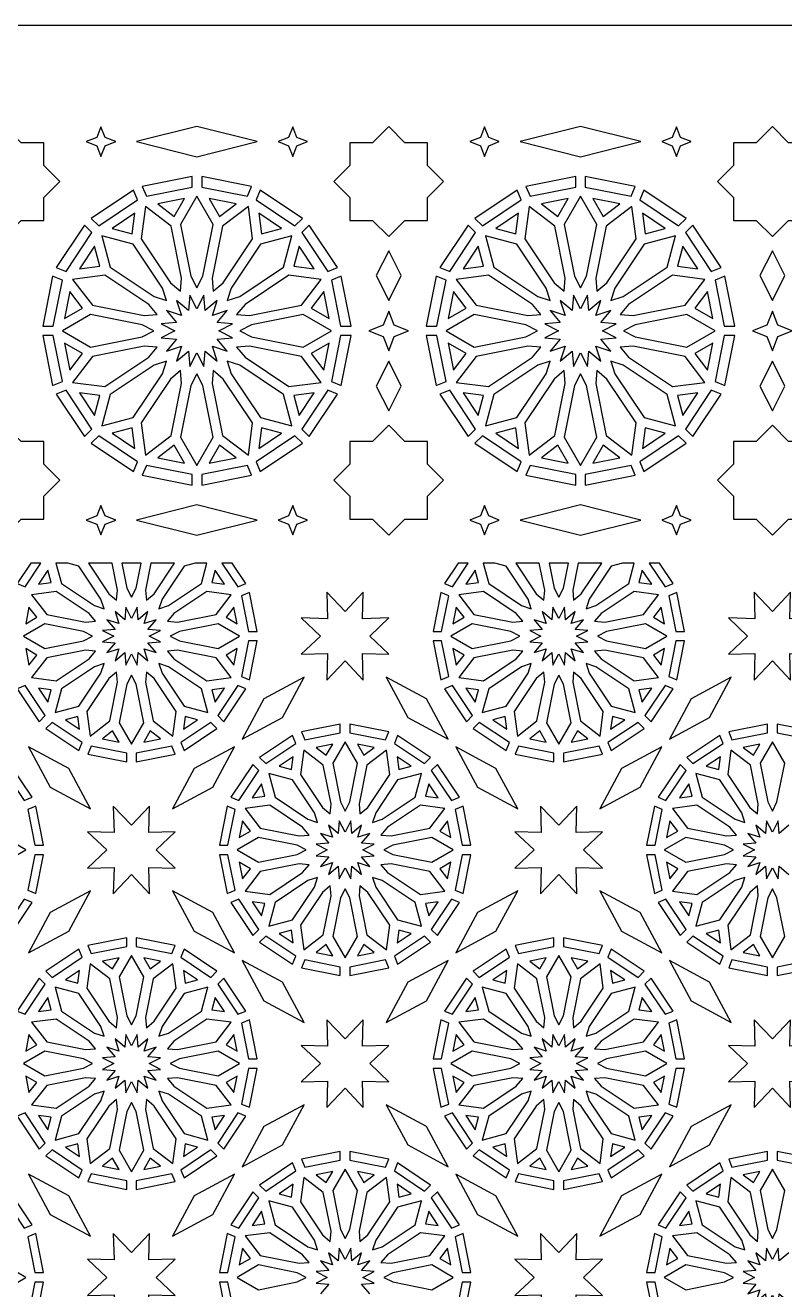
# Model space of a CAD drawing. Header units: millimetres. Extents: x 5 to 1085, y 1055 to 2435.
# Drawn here: x 300.3 to 549.1, y 2020.9 to 2435 of the extents above; entities that cross this region are included whole.
import ezdxf

# ---------------------------------------------------------------- set-up
doc = ezdxf.new("R2010")
doc.units = ezdxf.units.MM
doc.layers.add('CUT', color=1, linetype='CONTINUOUS')

msp = doc.modelspace()

# ---------------------------------------------------------------- linework, layer by layer
at = {"layer": 'CUT'}
for points in [[(1085.15, 2435), (1085.15, 1054.85), (5, 1054.85), (5, 2435)], [(306.363, 2389.102), (306.363, 2396.552), (298.914, 2396.552), (293.646, 2401.819), (288.379, 2396.552), (280.93, 2396.552), (280.93, 2389.102), (275.662, 2383.835), (280.93, 2378.568), (280.93, 2371.118), (288.379, 2371.118), (293.646, 2365.851), (298.914, 2371.118), (306.363, 2371.118), (306.363, 2378.568), (311.63, 2383.835)], [(326.438, 2398.263), (325.075, 2401.721), (323.712, 2398.263), (320.254, 2396.9), (323.712, 2395.537), (325.075, 2392.079), (326.438, 2395.537), (329.896, 2396.9)], [(376.309, 2396.9), (356.504, 2401.848), (336.698, 2396.9), (356.504, 2391.952)], [(389.295, 2398.263), (387.932, 2401.721), (386.569, 2398.263), (383.111, 2396.9), (386.569, 2395.537), (387.932, 2392.079), (389.295, 2395.537), (392.753, 2396.9)], [(432.077, 2389.102), (432.077, 2396.552), (424.628, 2396.552), (419.361, 2401.819), (414.093, 2396.552), (406.644, 2396.552), (406.644, 2389.102), (401.377, 2383.835), (406.644, 2378.568), (406.644, 2371.118), (414.093, 2371.118), (419.361, 2365.851), (424.628, 2371.118), (432.077, 2371.118), (432.077, 2378.568), (437.345, 2383.835)], [(452.153, 2398.263), (450.789, 2401.721), (449.426, 2398.263), (445.968, 2396.9), (449.426, 2395.537), (450.789, 2392.079), (452.153, 2395.537), (455.61, 2396.9)], [(502.023, 2396.9), (482.218, 2401.848), (462.413, 2396.9), (482.218, 2391.952)], [(515.01, 2398.263), (513.646, 2401.721), (512.283, 2398.263), (508.825, 2396.9), (512.283, 2395.537), (513.646, 2392.079), (515.01, 2395.537), (518.467, 2396.9)], [(557.792, 2389.102), (557.792, 2396.552), (550.342, 2396.552), (545.075, 2401.819), (539.808, 2396.552), (532.358, 2396.552), (532.358, 2389.102), (527.091, 2383.835), (532.358, 2378.568), (532.358, 2371.118), (539.808, 2371.118), (545.075, 2365.851), (550.342, 2371.118), (557.792, 2371.118), (557.792, 2378.568), (563.059, 2383.835)], [(354.929, 2385.456), (338.621, 2382.211), (339.954, 2378.996), (354.929, 2381.974)], [(374.386, 2382.211), (358.079, 2385.456), (358.079, 2381.974), (373.053, 2378.996)], [(480.643, 2385.456), (464.336, 2382.211), (465.668, 2378.996), (480.643, 2381.974)], [(500.1, 2382.211), (483.793, 2385.456), (483.793, 2381.974), (498.767, 2378.996)], [(335.712, 2381.006), (321.887, 2371.769), (324.349, 2369.308), (337.043, 2377.79)], [(343.669, 2376.523), (349.051, 2372.394), (352.442, 2378.268)], [(358.455, 2352.811), (361.83, 2369.776), (356.504, 2379.002), (351.177, 2369.776), (354.552, 2352.811), (356.504, 2349.001)], [(360.565, 2378.268), (363.956, 2372.394), (369.338, 2376.523)], [(375.964, 2377.79), (388.658, 2369.308), (391.12, 2371.769), (377.295, 2381.006)], [(461.426, 2381.006), (447.602, 2371.769), (450.063, 2369.308), (462.758, 2377.79)], [(469.383, 2376.523), (474.765, 2372.394), (478.156, 2378.268)], [(484.169, 2352.811), (487.544, 2369.776), (482.218, 2379.002), (476.891, 2369.776), (480.266, 2352.811), (482.218, 2349.001)], [(486.279, 2378.268), (489.671, 2372.394), (495.052, 2376.523)], [(501.678, 2377.79), (514.372, 2369.308), (516.834, 2371.769), (503.01, 2381.006)], [(328.727, 2368.445), (335.28, 2366.689), (336.165, 2373.415)], [(351.462, 2352.197), (348.088, 2369.162), (339.636, 2375.646), (338.246, 2365.085), (347.856, 2350.702), (351.117, 2347.93)], [(365.151, 2350.702), (374.762, 2365.085), (373.372, 2375.646), (364.919, 2369.162), (361.545, 2352.197), (361.89, 2347.93)], [(376.842, 2373.415), (377.727, 2366.689), (384.28, 2368.445)], [(454.441, 2368.445), (460.994, 2366.689), (461.879, 2373.415)], [(477.176, 2352.197), (473.802, 2369.162), (465.35, 2375.646), (463.96, 2365.085), (473.57, 2350.702), (476.831, 2347.93)], [(490.865, 2350.702), (500.476, 2365.085), (499.086, 2375.646), (490.634, 2369.162), (487.26, 2352.197), (487.605, 2347.93)], [(502.557, 2373.415), (503.442, 2366.689), (509.994, 2368.445)], [(319.66, 2369.541), (310.422, 2355.717), (313.639, 2354.385), (322.121, 2367.079)], [(390.886, 2367.079), (399.368, 2354.385), (402.585, 2355.717), (393.347, 2369.541)], [(445.374, 2369.541), (436.137, 2355.717), (439.353, 2354.385), (447.835, 2367.079)], [(516.601, 2367.08), (525.083, 2354.385), (528.299, 2355.717), (519.061, 2369.541)], [(345.237, 2348.953), (335.626, 2363.335), (325.336, 2366.092), (328.093, 2355.802), (342.476, 2346.192), (346.55, 2344.878)], [(370.531, 2346.192), (384.914, 2355.802), (387.671, 2366.092), (377.381, 2363.335), (367.771, 2348.953), (366.457, 2344.878)], [(470.951, 2348.953), (461.34, 2363.335), (451.051, 2366.092), (453.808, 2355.802), (468.19, 2346.192), (472.265, 2344.878)], [(496.245, 2346.192), (510.628, 2355.802), (513.385, 2366.092), (503.095, 2363.335), (493.485, 2348.953), (492.171, 2344.878)], [(318.014, 2355.264), (324.739, 2356.149), (322.984, 2362.701)], [(390.024, 2362.701), (388.268, 2356.149), (394.993, 2355.264)], [(419.361, 2344.908), (423.414, 2353.015), (419.361, 2361.121), (415.307, 2353.015)], [(443.728, 2355.264), (450.453, 2356.149), (448.698, 2362.701)], [(515.738, 2362.701), (513.982, 2356.149), (520.707, 2355.264)], [(545.075, 2344.908), (549.128, 2353.015), (545.075, 2361.121), (541.022, 2353.015)], [(309.217, 2352.807), (305.973, 2336.5), (309.454, 2336.5), (312.433, 2351.474)], [(340.726, 2343.573), (326.344, 2353.183), (315.782, 2351.793), (322.267, 2343.341), (339.232, 2339.967), (343.499, 2340.312)], [(373.775, 2339.967), (390.741, 2343.341), (397.225, 2351.793), (386.663, 2353.183), (372.281, 2343.573), (369.508, 2340.312)], [(400.574, 2351.474), (403.553, 2336.5), (407.034, 2336.5), (403.79, 2352.807)], [(434.932, 2352.807), (431.687, 2336.5), (435.168, 2336.5), (438.147, 2351.474)], [(466.441, 2343.573), (452.058, 2353.183), (441.496, 2351.793), (447.981, 2343.341), (464.946, 2339.967), (469.213, 2340.312)], [(499.49, 2339.967), (516.455, 2343.341), (522.939, 2351.793), (512.378, 2353.183), (497.995, 2343.573), (495.223, 2340.312)], [(526.289, 2351.474), (529.267, 2336.5), (532.748, 2336.5), (529.504, 2352.807)], [(314.906, 2347.759), (313.161, 2338.987), (319.035, 2342.378)], [(363.671, 2334.925), (368.221, 2337.256), (363.126, 2337.668), (366.437, 2341.563), (361.572, 2339.994), (363.141, 2344.858), (359.247, 2341.547), (358.835, 2346.642), (356.504, 2342.093), (354.173, 2346.642), (353.761, 2341.547), (349.866, 2344.858), (351.435, 2339.994), (346.57, 2341.563), (349.881, 2337.668), (344.787, 2337.256), (349.335, 2334.925), (344.787, 2332.594), (349.881, 2332.182), (346.57, 2328.287), (351.435, 2329.856), (349.866, 2324.992), (353.761, 2328.303), (354.173, 2323.208), (356.504, 2327.757), (358.835, 2323.208), (359.247, 2328.303), (363.141, 2324.992), (361.572, 2329.856), (366.437, 2328.287), (363.126, 2332.182), (368.221, 2332.594)], [(398.101, 2347.759), (393.972, 2342.378), (399.846, 2338.987)], [(440.62, 2347.759), (438.875, 2338.987), (444.749, 2342.378)], [(489.385, 2334.925), (493.935, 2337.256), (488.84, 2337.668), (492.151, 2341.563), (487.287, 2339.994), (488.855, 2344.858), (484.961, 2341.547), (484.549, 2346.642), (482.218, 2342.092), (479.887, 2346.642), (479.475, 2341.547), (475.58, 2344.858), (477.149, 2339.994), (472.285, 2341.563), (475.596, 2337.668), (470.501, 2337.256), (475.049, 2334.925), (470.501, 2332.594), (475.596, 2332.182), (472.285, 2328.287), (477.149, 2329.856), (475.58, 2324.992), (479.475, 2328.303), (479.887, 2323.208), (482.218, 2327.758), (484.549, 2323.208), (484.961, 2328.303), (488.855, 2324.992), (487.287, 2329.856), (492.151, 2328.287), (488.84, 2332.182), (493.935, 2332.594)], [(523.816, 2347.759), (519.687, 2342.378), (525.56, 2338.987)], [(338.617, 2336.876), (321.652, 2340.252), (312.427, 2334.925), (321.652, 2329.598), (338.617, 2332.974), (342.427, 2334.925)], [(374.39, 2332.974), (391.355, 2329.598), (400.581, 2334.925), (391.355, 2340.252), (374.39, 2336.876), (370.58, 2334.925)], [(421.198, 2336.762), (419.361, 2341.421), (417.524, 2336.762), (412.865, 2334.925), (417.524, 2333.088), (419.361, 2328.429), (421.198, 2333.088), (425.857, 2334.925)], [(464.332, 2336.876), (447.367, 2340.252), (438.141, 2334.925), (447.367, 2329.598), (464.332, 2332.974), (468.142, 2334.925)], [(500.104, 2332.974), (517.069, 2329.598), (526.295, 2334.925), (517.069, 2340.252), (500.104, 2336.876), (496.294, 2334.925)], [(546.912, 2336.762), (545.075, 2341.421), (543.238, 2336.762), (538.579, 2334.925), (543.238, 2333.088), (545.075, 2328.429), (546.912, 2333.088), (551.571, 2334.925)], [(305.973, 2333.35), (309.217, 2317.043), (312.433, 2318.376), (309.454, 2333.35)], [(403.553, 2333.35), (400.574, 2318.376), (403.79, 2317.043), (407.034, 2333.35)], [(431.687, 2333.35), (434.932, 2317.043), (438.147, 2318.376), (435.168, 2333.35)], [(529.267, 2333.35), (526.289, 2318.376), (529.504, 2317.043), (532.748, 2333.35)], [(313.161, 2330.863), (314.906, 2322.091), (319.035, 2327.472)], [(339.232, 2329.883), (322.267, 2326.509), (315.782, 2318.057), (326.344, 2316.667), (340.726, 2326.277), (343.499, 2329.538)], [(372.281, 2326.277), (386.663, 2316.667), (397.225, 2318.057), (390.741, 2326.509), (373.775, 2329.883), (369.508, 2329.538)], [(399.846, 2330.863), (393.972, 2327.472), (398.101, 2322.091)], [(438.875, 2330.863), (440.62, 2322.091), (444.749, 2327.472)], [(464.946, 2329.883), (447.981, 2326.509), (441.496, 2318.057), (452.058, 2316.667), (466.441, 2326.277), (469.213, 2329.538)], [(497.995, 2326.277), (512.378, 2316.667), (522.939, 2318.057), (516.455, 2326.509), (499.49, 2329.883), (495.223, 2329.538)], [(525.56, 2330.863), (519.687, 2327.472), (523.816, 2322.091)], [(342.476, 2323.658), (328.093, 2314.048), (325.336, 2303.758), (335.626, 2306.515), (345.237, 2320.897), (346.55, 2324.972)], [(367.771, 2320.897), (377.381, 2306.515), (387.671, 2303.758), (384.914, 2314.048), (370.531, 2323.658), (366.457, 2324.972)], [(419.361, 2308.729), (423.414, 2316.835), (419.361, 2324.941), (415.307, 2316.835)], [(468.19, 2323.658), (453.808, 2314.048), (451.051, 2303.758), (461.34, 2306.515), (470.951, 2320.897), (472.265, 2324.972)], [(493.485, 2320.897), (503.095, 2306.515), (513.385, 2303.758), (510.628, 2314.048), (496.245, 2323.658), (492.171, 2324.972)], [(545.075, 2308.729), (549.128, 2316.835), (545.075, 2324.941), (541.022, 2316.835)], [(347.856, 2319.148), (338.246, 2304.765), (339.636, 2294.204), (348.088, 2300.688), (351.462, 2317.653), (351.117, 2321.92)], [(354.552, 2317.039), (351.177, 2300.074), (356.504, 2290.848), (361.83, 2300.074), (358.455, 2317.039), (356.504, 2320.849)], [(361.89, 2321.92), (361.545, 2317.653), (364.919, 2300.688), (373.372, 2294.204), (374.762, 2304.765), (365.151, 2319.148)], [(473.57, 2319.148), (463.96, 2304.765), (465.35, 2294.204), (473.802, 2300.688), (477.176, 2317.653), (476.831, 2321.92)], [(480.266, 2317.039), (476.891, 2300.074), (482.218, 2290.848), (487.544, 2300.074), (484.169, 2317.039), (482.218, 2320.849)], [(487.605, 2321.92), (487.26, 2317.653), (490.634, 2300.688), (499.086, 2294.204), (500.476, 2304.765), (490.865, 2319.148)], [(322.121, 2302.771), (313.639, 2315.465), (310.422, 2314.133), (319.66, 2300.309)], [(399.368, 2315.465), (390.886, 2302.771), (393.347, 2300.309), (402.585, 2314.133)], [(447.835, 2302.771), (439.353, 2315.465), (436.137, 2314.133), (445.374, 2300.309)], [(525.083, 2315.465), (516.601, 2302.77), (519.061, 2300.309), (528.299, 2314.133)], [(318.014, 2314.586), (322.984, 2307.149), (324.739, 2313.701)], [(394.993, 2314.586), (388.268, 2313.701), (390.024, 2307.149)], [(443.728, 2314.586), (448.698, 2307.149), (450.453, 2313.701)], [(520.707, 2314.586), (513.982, 2313.701), (515.738, 2307.149)], [(306.363, 2291.282), (306.363, 2298.732), (298.914, 2298.732), (293.646, 2303.999), (288.379, 2298.732), (280.93, 2298.732), (280.93, 2291.282), (275.662, 2286.015), (280.93, 2280.748), (280.93, 2273.298), (288.379, 2273.298), (293.646, 2268.031), (298.914, 2273.298), (306.363, 2273.298), (306.363, 2280.748), (311.63, 2286.015)], [(328.727, 2301.405), (336.165, 2296.435), (335.28, 2303.161)], [(384.28, 2301.405), (377.727, 2303.161), (376.842, 2296.435)], [(432.077, 2291.282), (432.077, 2298.732), (424.628, 2298.732), (419.361, 2303.999), (414.093, 2298.732), (406.644, 2298.732), (406.644, 2291.282), (401.377, 2286.015), (406.644, 2280.748), (406.644, 2273.298), (414.093, 2273.298), (419.361, 2268.031), (424.628, 2273.298), (432.077, 2273.298), (432.077, 2280.748), (437.345, 2286.015)], [(454.441, 2301.405), (461.879, 2296.435), (460.994, 2303.161)], [(509.994, 2301.405), (503.442, 2303.161), (502.557, 2296.435)], [(557.792, 2291.282), (557.792, 2298.732), (550.342, 2298.732), (545.075, 2303.999), (539.808, 2298.732), (532.358, 2298.732), (532.358, 2291.282), (527.091, 2286.015), (532.358, 2280.748), (532.358, 2273.298), (539.808, 2273.298), (545.075, 2268.031), (550.342, 2273.298), (557.792, 2273.298), (557.792, 2280.748), (563.059, 2286.015)], [(337.043, 2292.06), (324.349, 2300.542), (321.887, 2298.081), (335.712, 2288.844)], [(388.658, 2300.542), (375.964, 2292.06), (377.295, 2288.844), (391.12, 2298.081)], [(462.758, 2292.06), (450.063, 2300.542), (447.602, 2298.081), (461.426, 2288.844)], [(514.372, 2300.542), (501.678, 2292.06), (503.01, 2288.844), (516.834, 2298.081)], [(343.669, 2293.327), (352.442, 2291.582), (349.051, 2297.456)], [(369.338, 2293.327), (363.956, 2297.456), (360.565, 2291.582)], [(469.383, 2293.327), (478.156, 2291.582), (474.765, 2297.456)], [(495.052, 2293.327), (489.671, 2297.456), (486.279, 2291.582)], [(354.929, 2287.876), (339.954, 2290.854), (338.621, 2287.639), (354.929, 2284.394)], [(373.053, 2290.854), (358.079, 2287.876), (358.079, 2284.394), (374.386, 2287.639)], [(480.643, 2287.876), (465.668, 2290.854), (464.336, 2287.639), (480.643, 2284.394)], [(498.767, 2290.854), (483.793, 2287.876), (483.793, 2284.394), (500.1, 2287.639)], [(326.438, 2274.313), (325.075, 2277.771), (323.712, 2274.313), (320.254, 2272.95), (323.712, 2271.587), (325.075, 2268.129), (326.438, 2271.587), (329.896, 2272.95)], [(376.309, 2272.95), (356.504, 2277.898), (336.698, 2272.95), (356.504, 2268.002)], [(389.295, 2274.313), (387.932, 2277.771), (386.569, 2274.313), (383.111, 2272.95), (386.569, 2271.587), (387.932, 2268.129), (389.295, 2271.587), (392.753, 2272.95)], [(452.153, 2274.313), (450.789, 2277.771), (449.426, 2274.313), (445.968, 2272.95), (449.426, 2271.587), (450.789, 2268.129), (452.153, 2271.587), (455.61, 2272.95)], [(502.023, 2272.95), (482.218, 2277.898), (462.413, 2272.95), (482.218, 2268.002)], [(515.01, 2274.313), (513.646, 2277.771), (512.283, 2274.313), (508.825, 2272.95), (512.283, 2271.587), (513.646, 2268.129), (515.01, 2271.587), (518.467, 2272.95)], [(302.104, 2258.85), (297.623, 2252.143), (300.223, 2251.066), (305.425, 2258.85)], [(310.338, 2258.85), (312.134, 2252.148), (322.911, 2244.947), (326.073, 2243.927), (325.053, 2247.089), (317.852, 2257.866), (314.18, 2258.85)], [(320.983, 2258.85), (327.673, 2248.838), (330.203, 2246.687), (330.471, 2249.998), (328.71, 2258.85)], [(331.921, 2258.85), (333.561, 2250.613), (335.075, 2247.656), (336.589, 2250.613), (338.229, 2258.85)], [(341.44, 2258.85), (339.679, 2249.998), (339.947, 2246.687), (342.477, 2248.838), (349.167, 2258.85)], [(355.97, 2258.85), (352.298, 2257.866), (345.097, 2247.089), (344.077, 2243.927), (347.239, 2244.947), (358.016, 2252.148), (359.812, 2258.85)], [(364.725, 2258.85), (369.927, 2251.066), (372.527, 2252.143), (368.046, 2258.85)], [(442.104, 2258.85), (437.623, 2252.143), (440.223, 2251.066), (445.425, 2258.85)], [(450.338, 2258.85), (452.134, 2252.148), (462.911, 2244.947), (466.073, 2243.927), (465.053, 2247.089), (457.852, 2257.866), (454.18, 2258.85)], [(460.983, 2258.85), (467.673, 2248.838), (470.203, 2246.687), (470.471, 2249.998), (468.71, 2258.85)], [(471.921, 2258.85), (473.561, 2250.613), (475.075, 2247.656), (476.589, 2250.613), (478.229, 2258.85)], [(481.44, 2258.85), (479.679, 2249.998), (479.947, 2246.687), (482.477, 2248.838), (489.167, 2258.85)], [(495.97, 2258.85), (492.298, 2257.866), (485.097, 2247.089), (484.077, 2243.927), (487.239, 2244.947), (498.016, 2252.148), (499.812, 2258.85)], [(504.725, 2258.85), (509.927, 2251.066), (512.527, 2252.143), (508.046, 2258.85)], [(304.599, 2251.945), (308.779, 2252.495), (307.688, 2256.568)], [(362.462, 2256.568), (361.371, 2252.495), (365.551, 2251.945)], [(444.599, 2251.945), (448.779, 2252.495), (447.688, 2256.568)], [(502.462, 2256.568), (501.371, 2252.495), (505.551, 2251.945)], [(321.162, 2242.327), (310.384, 2249.529), (302.367, 2248.474), (307.289, 2242.058), (320.002, 2239.529), (323.313, 2239.797)], [(346.837, 2239.797), (350.148, 2239.529), (362.861, 2242.058), (367.783, 2248.474), (359.766, 2249.529), (348.988, 2242.327)], [(371.133, 2248.155), (373.451, 2236.5), (376.266, 2236.5), (373.732, 2249.233)], [(399.124, 2249.292), (399.357, 2240.643), (390.708, 2240.876), (396.989, 2234.925), (390.708, 2228.974), (399.357, 2229.207), (399.124, 2220.558), (405.075, 2226.839), (411.026, 2220.558), (410.793, 2229.207), (419.442, 2228.974), (413.161, 2234.925), (419.442, 2240.876), (410.793, 2240.643), (411.026, 2249.292), (405.075, 2243.011)], [(436.418, 2249.233), (433.884, 2236.5), (436.699, 2236.5), (439.017, 2248.155)], [(461.162, 2242.327), (450.384, 2249.529), (442.367, 2248.474), (447.289, 2242.058), (460.002, 2239.529), (463.313, 2239.797)], [(486.837, 2239.797), (490.148, 2239.529), (502.861, 2242.058), (507.783, 2248.474), (499.766, 2249.529), (488.988, 2242.327)], [(511.133, 2248.155), (513.451, 2236.5), (516.266, 2236.5), (513.732, 2249.233)], [(539.124, 2249.292), (539.357, 2240.643), (530.708, 2240.876), (536.989, 2234.925), (530.708, 2228.974), (539.357, 2229.207), (539.124, 2220.558), (545.075, 2226.839), (551.026, 2220.558), (550.793, 2229.207), (559.442, 2228.974), (553.161, 2234.925), (559.442, 2240.876), (550.793, 2240.643), (551.026, 2249.292), (545.075, 2243.011)], [(300.406, 2238.987), (304.057, 2241.095), (301.49, 2244.44)], [(333.182, 2244.443), (332.847, 2240.305), (329.683, 2242.994), (330.957, 2239.043), (327.006, 2240.317), (329.695, 2237.153), (325.557, 2236.818), (329.251, 2234.925), (325.557, 2233.032), (329.695, 2232.697), (327.006, 2229.533), (330.957, 2230.807), (329.683, 2226.856), (332.847, 2229.545), (333.182, 2225.407), (335.075, 2229.101), (336.968, 2225.407), (337.303, 2229.545), (340.467, 2226.856), (339.193, 2230.807), (343.144, 2229.533), (340.455, 2232.697), (344.593, 2233.032), (340.899, 2234.925), (344.593, 2236.818), (340.455, 2237.153), (343.144, 2240.317), (339.193, 2239.043), (340.467, 2242.994), (337.303, 2240.305), (336.968, 2244.443), (335.075, 2240.749)], [(368.66, 2244.44), (366.093, 2241.095), (369.744, 2238.987)], [(440.406, 2238.987), (444.057, 2241.095), (441.49, 2244.44)], [(473.182, 2244.443), (472.847, 2240.305), (469.683, 2242.994), (470.957, 2239.043), (467.006, 2240.317), (469.695, 2237.153), (465.557, 2236.818), (469.251, 2234.925), (465.557, 2233.032), (469.695, 2232.697), (467.006, 2229.533), (470.957, 2230.807), (469.683, 2226.856), (472.847, 2229.545), (473.182, 2225.407), (475.075, 2229.101), (476.968, 2225.407), (477.303, 2229.545), (480.467, 2226.856), (479.193, 2230.807), (483.144, 2229.533), (480.455, 2232.697), (484.593, 2233.032), (480.899, 2234.925), (484.593, 2236.818), (480.455, 2237.153), (483.144, 2240.317), (479.193, 2239.043), (480.467, 2242.994), (477.303, 2240.305), (476.968, 2244.443), (475.075, 2240.749)], [(508.66, 2244.44), (506.093, 2241.095), (509.744, 2238.987)], [(322.344, 2234.925), (319.387, 2236.439), (306.675, 2238.968), (299.671, 2234.925), (306.675, 2230.882), (319.387, 2233.411)], [(347.806, 2234.925), (350.763, 2233.411), (363.475, 2230.882), (370.479, 2234.925), (363.475, 2238.968), (350.763, 2236.439)], [(462.344, 2234.925), (459.387, 2236.439), (446.675, 2238.968), (439.671, 2234.925), (446.675, 2230.882), (459.387, 2233.411)], [(487.806, 2234.925), (490.763, 2233.411), (503.475, 2230.882), (510.479, 2234.925), (503.475, 2238.968), (490.763, 2236.439)], [(373.451, 2233.35), (371.133, 2221.695), (373.732, 2220.617), (376.266, 2233.35)], [(433.884, 2233.35), (436.418, 2220.617), (439.017, 2221.695), (436.699, 2233.35)], [(513.451, 2233.35), (511.133, 2221.695), (513.732, 2220.617), (516.266, 2233.35)], [(304.057, 2228.755), (300.406, 2230.863), (301.49, 2225.41)], [(323.313, 2230.053), (320.002, 2230.321), (307.289, 2227.792), (302.367, 2221.376), (310.384, 2220.321), (321.162, 2227.523)], [(346.837, 2230.053), (348.988, 2227.523), (359.766, 2220.321), (367.783, 2221.376), (362.861, 2227.792), (350.148, 2230.321)], [(369.744, 2230.863), (366.093, 2228.755), (368.66, 2225.41)], [(444.057, 2228.755), (440.406, 2230.863), (441.49, 2225.41)], [(463.313, 2230.053), (460.002, 2230.321), (447.289, 2227.792), (442.367, 2221.376), (450.384, 2220.321), (461.162, 2227.523)], [(486.837, 2230.053), (488.988, 2227.523), (499.766, 2220.321), (507.783, 2221.376), (502.861, 2227.792), (490.148, 2230.321)], [(509.744, 2230.863), (506.093, 2228.755), (508.66, 2225.41)], [(326.073, 2225.923), (322.911, 2224.903), (312.134, 2217.702), (310.041, 2209.891), (317.852, 2211.984), (325.053, 2222.761)], [(344.077, 2225.923), (345.097, 2222.761), (352.298, 2211.984), (360.109, 2209.891), (358.016, 2217.702), (347.239, 2224.903)], [(466.073, 2225.923), (462.911, 2224.903), (452.134, 2217.702), (450.041, 2209.891), (457.852, 2211.984), (465.053, 2222.761)], [(484.077, 2225.923), (485.097, 2222.761), (492.298, 2211.984), (500.109, 2209.891), (498.016, 2217.702), (487.239, 2224.903)], [(330.203, 2223.163), (327.673, 2221.012), (320.471, 2210.234), (321.526, 2202.217), (327.942, 2207.139), (330.471, 2219.852)], [(335.075, 2222.194), (333.561, 2219.237), (331.032, 2206.525), (335.075, 2199.521), (339.118, 2206.525), (336.589, 2219.237)], [(339.947, 2223.163), (339.679, 2219.852), (342.208, 2207.139), (348.624, 2202.217), (349.679, 2210.234), (342.477, 2221.012)], [(384.519, 2208.276), (391.624, 2221.474), (378.426, 2214.369), (371.321, 2201.171)], [(431.724, 2214.369), (418.526, 2221.474), (425.631, 2208.276), (438.829, 2201.171)], [(470.203, 2223.163), (467.673, 2221.012), (460.471, 2210.234), (461.526, 2202.217), (467.942, 2207.139), (470.471, 2219.852)], [(475.075, 2222.194), (473.561, 2219.237), (471.032, 2206.525), (475.075, 2199.521), (479.118, 2206.525), (476.589, 2219.237)], [(479.947, 2223.163), (479.679, 2219.852), (482.208, 2207.139), (488.624, 2202.217), (489.679, 2210.234), (482.477, 2221.012)], [(524.519, 2208.276), (531.624, 2221.474), (518.426, 2214.369), (511.321, 2201.171)], [(297.623, 2217.707), (304.836, 2206.913), (306.825, 2208.903), (300.223, 2218.784)], [(308.779, 2217.355), (304.599, 2217.905), (307.688, 2213.282)], [(365.551, 2217.905), (361.371, 2217.355), (362.462, 2213.282)], [(369.927, 2218.784), (363.325, 2208.903), (365.314, 2206.913), (372.527, 2217.707)], [(437.623, 2217.707), (444.836, 2206.913), (446.825, 2208.903), (440.223, 2218.784)], [(448.779, 2217.355), (444.599, 2217.905), (447.688, 2213.282)], [(505.551, 2217.905), (501.371, 2217.355), (502.462, 2213.282)], [(509.927, 2218.784), (503.325, 2208.903), (505.314, 2206.913), (512.527, 2217.707)], [(317.505, 2208.629), (313.432, 2207.538), (318.055, 2204.449)], [(356.718, 2207.538), (352.645, 2208.629), (352.095, 2204.449)], [(457.505, 2208.629), (453.432, 2207.538), (458.055, 2204.449)], [(496.718, 2207.538), (492.645, 2208.629), (492.095, 2204.449)], [(307.063, 2204.686), (317.857, 2197.473), (318.934, 2200.073), (309.053, 2206.675)], [(328.905, 2203.907), (325.56, 2201.34), (331.013, 2200.256)], [(341.245, 2203.907), (339.137, 2200.256), (344.59, 2201.34)], [(361.097, 2206.675), (351.216, 2200.073), (352.293, 2197.473), (363.087, 2204.686)], [(403.5, 2206.116), (390.767, 2203.582), (391.845, 2200.983), (403.5, 2203.301)], [(419.383, 2203.582), (406.65, 2206.116), (406.65, 2203.301), (418.305, 2200.983)], [(447.063, 2204.686), (457.857, 2197.473), (458.934, 2200.073), (449.053, 2206.675)], [(468.905, 2203.907), (465.56, 2201.34), (471.013, 2200.256)], [(481.245, 2203.907), (479.137, 2200.256), (484.59, 2201.34)], [(501.097, 2206.675), (491.216, 2200.073), (492.293, 2197.473), (503.087, 2204.686)], [(543.5, 2206.116), (530.767, 2203.582), (531.845, 2200.983), (543.5, 2203.301)], [(546.65, 2203.301), (558.305, 2200.983), (559.383, 2203.582), (546.65, 2206.116)], [(387.857, 2202.377), (377.063, 2195.164), (379.053, 2193.175), (388.934, 2199.777)], [(395.56, 2198.51), (398.905, 2195.943), (401.013, 2199.594)], [(405.075, 2177.656), (406.589, 2180.613), (409.118, 2193.325), (405.075, 2200.329), (401.032, 2193.325), (403.561, 2180.613)], [(409.137, 2199.594), (411.245, 2195.943), (414.59, 2198.51)], [(433.087, 2195.164), (422.293, 2202.377), (421.216, 2199.777), (431.097, 2193.175)], [(527.857, 2202.377), (517.063, 2195.164), (519.053, 2193.175), (528.934, 2199.777)], [(535.56, 2198.51), (538.905, 2195.943), (541.013, 2199.594)], [(545.075, 2177.656), (546.589, 2180.613), (549.118, 2193.325), (545.075, 2200.329), (541.032, 2193.325), (543.561, 2180.613)], [(308.426, 2185.481), (321.624, 2178.376), (314.519, 2191.574), (301.321, 2198.679)], [(333.5, 2196.549), (321.845, 2198.867), (320.767, 2196.268), (333.5, 2193.734)], [(348.305, 2198.867), (336.65, 2196.549), (336.65, 2193.734), (349.383, 2196.268)], [(355.631, 2191.574), (348.526, 2178.376), (361.724, 2185.481), (368.829, 2198.679)], [(383.432, 2192.312), (387.505, 2191.221), (388.055, 2195.401)], [(400.203, 2176.687), (400.471, 2179.998), (397.942, 2192.711), (391.526, 2197.633), (390.471, 2189.616), (397.673, 2178.838)], [(409.947, 2176.687), (412.477, 2178.838), (419.679, 2189.616), (418.624, 2197.633), (412.208, 2192.711), (409.679, 2179.998)], [(422.095, 2195.401), (422.645, 2191.221), (426.718, 2192.312)], [(448.426, 2185.481), (461.624, 2178.376), (454.519, 2191.574), (441.321, 2198.679)], [(473.5, 2196.549), (461.845, 2198.867), (460.767, 2196.268), (473.5, 2193.734)], [(488.305, 2198.867), (476.65, 2196.549), (476.65, 2193.734), (489.383, 2196.268)], [(495.631, 2191.574), (488.526, 2178.376), (501.724, 2185.481), (508.829, 2198.679)], [(523.432, 2192.312), (527.505, 2191.221), (528.055, 2195.401)], [(540.203, 2176.687), (540.471, 2179.998), (537.942, 2192.711), (531.526, 2197.633), (530.471, 2189.616), (537.673, 2178.838)], [(302.527, 2182.143), (295.314, 2192.937), (293.325, 2190.947), (299.927, 2181.066)], [(374.836, 2192.937), (367.623, 2182.143), (370.223, 2181.066), (376.825, 2190.947)], [(442.527, 2182.143), (435.314, 2192.937), (433.325, 2190.947), (439.927, 2181.066)], [(514.836, 2192.937), (507.623, 2182.143), (510.223, 2181.066), (516.825, 2190.947)], [(396.073, 2173.927), (395.053, 2177.089), (387.852, 2187.866), (380.041, 2189.959), (382.134, 2182.148), (392.911, 2174.947)], [(414.077, 2173.927), (417.239, 2174.947), (428.016, 2182.148), (430.109, 2189.959), (422.298, 2187.866), (415.097, 2177.089)], [(536.073, 2173.927), (535.053, 2177.089), (527.852, 2187.866), (520.041, 2189.959), (522.134, 2182.148), (532.911, 2174.947)], [(374.599, 2181.945), (378.779, 2182.495), (377.688, 2186.568)], [(432.462, 2186.568), (431.371, 2182.495), (435.551, 2181.945)], [(514.599, 2181.945), (518.779, 2182.495), (517.688, 2186.568)], [(301.133, 2178.155), (303.451, 2166.5), (306.266, 2166.5), (303.732, 2179.233)], [(329.124, 2179.292), (329.357, 2170.643), (320.708, 2170.876), (326.989, 2164.925), (320.708, 2158.974), (329.357, 2159.207), (329.124, 2150.558), (335.075, 2156.839), (341.026, 2150.558), (340.793, 2159.207), (349.442, 2158.974), (343.161, 2164.925), (349.442, 2170.876), (340.793, 2170.643), (341.026, 2179.292), (335.075, 2173.011)], [(366.418, 2179.233), (363.884, 2166.5), (366.699, 2166.5), (369.017, 2178.155)], [(391.162, 2172.327), (380.384, 2179.529), (372.367, 2178.474), (377.289, 2172.058), (390.002, 2169.529), (393.313, 2169.797)], [(416.837, 2169.797), (420.148, 2169.529), (432.861, 2172.058), (437.783, 2178.474), (429.766, 2179.529), (418.988, 2172.327)], [(441.133, 2178.155), (443.451, 2166.5), (446.266, 2166.5), (443.732, 2179.233)], [(469.124, 2179.292), (469.357, 2170.643), (460.708, 2170.876), (466.989, 2164.925), (460.708, 2158.974), (469.357, 2159.207), (469.124, 2150.558), (475.075, 2156.839), (481.026, 2150.558), (480.793, 2159.207), (489.442, 2158.974), (483.161, 2164.925), (489.442, 2170.876), (480.793, 2170.643), (481.026, 2179.292), (475.075, 2173.011)], [(506.418, 2179.233), (503.884, 2166.5), (506.699, 2166.5), (509.017, 2178.155)], [(531.162, 2172.327), (520.384, 2179.529), (512.367, 2178.474), (517.289, 2172.058), (530.002, 2169.529), (533.313, 2169.797)], [(370.406, 2168.987), (374.057, 2171.095), (371.49, 2174.44)], [(403.182, 2174.443), (402.847, 2170.305), (399.683, 2172.994), (400.957, 2169.043), (397.006, 2170.317), (399.695, 2167.153), (395.557, 2166.818), (399.251, 2164.925), (395.557, 2163.032), (399.695, 2162.697), (397.006, 2159.533), (400.957, 2160.807), (399.683, 2156.856), (402.847, 2159.545), (403.182, 2155.407), (405.075, 2159.101), (406.968, 2155.407), (407.303, 2159.545), (410.467, 2156.856), (409.193, 2160.807), (413.144, 2159.533), (410.455, 2162.697), (414.593, 2163.032), (410.899, 2164.925), (414.593, 2166.818), (410.455, 2167.153), (413.144, 2170.317), (409.193, 2169.043), (410.467, 2172.994), (407.303, 2170.305), (406.968, 2174.443), (405.075, 2170.749)], [(438.66, 2174.44), (436.093, 2171.095), (439.744, 2168.987)], [(510.406, 2168.987), (514.057, 2171.095), (511.49, 2174.44)], [(277.806, 2164.925), (280.763, 2163.411), (293.475, 2160.882), (300.479, 2164.925), (293.475, 2168.968), (280.763, 2166.439)], [(392.344, 2164.925), (389.387, 2166.439), (376.675, 2168.968), (369.671, 2164.925), (376.675, 2160.882), (389.387, 2163.411)], [(417.806, 2164.925), (420.763, 2163.411), (433.475, 2160.882), (440.479, 2164.925), (433.475, 2168.968), (420.763, 2166.439)], [(532.344, 2164.925), (529.387, 2166.439), (516.675, 2168.968), (509.671, 2164.925), (516.675, 2160.882), (529.387, 2163.411)], [(303.451, 2163.35), (301.133, 2151.695), (303.732, 2150.617), (306.266, 2163.35)], [(363.884, 2163.35), (366.418, 2150.617), (369.017, 2151.695), (366.699, 2163.35)], [(443.451, 2163.35), (441.133, 2151.695), (443.732, 2150.617), (446.266, 2163.35)], [(503.884, 2163.35), (506.418, 2150.617), (509.017, 2151.695), (506.699, 2163.35)], [(374.057, 2158.755), (370.406, 2160.863), (371.49, 2155.41)], [(393.313, 2160.053), (390.002, 2160.321), (377.289, 2157.792), (372.367, 2151.376), (380.384, 2150.321), (391.162, 2157.523)], [(416.837, 2160.053), (418.988, 2157.523), (429.766, 2150.321), (437.783, 2151.376), (432.861, 2157.792), (420.148, 2160.321)], [(439.744, 2160.863), (436.093, 2158.755), (438.66, 2155.41)], [(514.057, 2158.755), (510.406, 2160.863), (511.49, 2155.41)], [(533.313, 2160.053), (530.002, 2160.321), (517.289, 2157.792), (512.367, 2151.376), (520.384, 2150.321), (531.162, 2157.523)], [(396.073, 2155.923), (392.911, 2154.903), (382.134, 2147.702), (380.041, 2139.891), (387.852, 2141.984), (395.053, 2152.761)], [(414.077, 2155.923), (415.097, 2152.761), (422.298, 2141.984), (430.109, 2139.891), (428.016, 2147.702), (417.239, 2154.903)], [(536.073, 2155.923), (532.911, 2154.903), (522.134, 2147.702), (520.041, 2139.891), (527.852, 2141.984), (535.053, 2152.761)], [(314.519, 2138.276), (321.624, 2151.474), (308.426, 2144.369), (301.321, 2131.171)], [(361.724, 2144.369), (348.526, 2151.474), (355.631, 2138.276), (368.829, 2131.171)], [(400.203, 2153.163), (397.673, 2151.012), (390.471, 2140.234), (391.526, 2132.217), (397.942, 2137.139), (400.471, 2149.852)], [(405.075, 2152.194), (403.561, 2149.237), (401.032, 2136.525), (405.075, 2129.521), (409.118, 2136.525), (406.589, 2149.237)], [(409.947, 2153.163), (409.679, 2149.852), (412.208, 2137.139), (418.624, 2132.217), (419.679, 2140.234), (412.477, 2151.012)], [(454.519, 2138.276), (461.624, 2151.474), (448.426, 2144.369), (441.321, 2131.171)], [(501.724, 2144.369), (488.526, 2151.474), (495.631, 2138.276), (508.829, 2131.171)], [(540.203, 2153.163), (537.673, 2151.012), (530.471, 2140.234), (531.526, 2132.217), (537.942, 2137.139), (540.471, 2149.852)], [(545.075, 2152.194), (543.561, 2149.237), (541.032, 2136.525), (545.075, 2129.521), (549.118, 2136.525), (546.589, 2149.237)], [(299.927, 2148.784), (293.325, 2138.903), (295.314, 2136.913), (302.527, 2147.707)], [(367.623, 2147.707), (374.836, 2136.913), (376.825, 2138.903), (370.223, 2148.784)], [(378.779, 2147.355), (374.599, 2147.905), (377.688, 2143.282)], [(435.551, 2147.905), (431.371, 2147.355), (432.462, 2143.282)], [(439.927, 2148.784), (433.325, 2138.903), (435.314, 2136.913), (442.527, 2147.707)], [(507.623, 2147.707), (514.836, 2136.913), (516.825, 2138.903), (510.223, 2148.784)], [(518.779, 2147.355), (514.599, 2147.905), (517.688, 2143.282)], [(387.505, 2138.629), (383.432, 2137.538), (388.055, 2134.449)], [(426.718, 2137.538), (422.645, 2138.629), (422.095, 2134.449)], [(527.505, 2138.629), (523.432, 2137.538), (528.055, 2134.449)], [(333.5, 2136.116), (320.767, 2133.582), (321.845, 2130.983), (333.5, 2133.301)], [(349.383, 2133.582), (336.65, 2136.116), (336.65, 2133.301), (348.305, 2130.983)], [(377.063, 2134.686), (387.857, 2127.473), (388.934, 2130.073), (379.053, 2136.675)], [(398.905, 2133.907), (395.56, 2131.34), (401.013, 2130.256)], [(411.245, 2133.907), (409.137, 2130.256), (414.59, 2131.34)], [(431.097, 2136.675), (421.216, 2130.073), (422.293, 2127.473), (433.087, 2134.686)], [(473.5, 2136.116), (460.767, 2133.582), (461.845, 2130.983), (473.5, 2133.301)], [(489.383, 2133.582), (476.65, 2136.116), (476.65, 2133.301), (488.305, 2130.983)], [(517.063, 2134.686), (527.857, 2127.473), (528.934, 2130.073), (519.053, 2136.675)], [(538.905, 2133.907), (535.56, 2131.34), (541.013, 2130.256)], [(317.857, 2132.377), (307.063, 2125.164), (309.053, 2123.175), (318.934, 2129.777)], [(325.56, 2128.51), (328.905, 2125.943), (331.013, 2129.594)], [(335.075, 2107.656), (336.589, 2110.613), (339.118, 2123.325), (335.075, 2130.329), (331.032, 2123.325), (333.561, 2110.613)], [(339.137, 2129.594), (341.245, 2125.943), (344.59, 2128.51)], [(363.087, 2125.164), (352.293, 2132.377), (351.216, 2129.777), (361.097, 2123.175)], [(378.426, 2115.481), (391.624, 2108.376), (384.519, 2121.574), (371.321, 2128.679)], [(403.5, 2126.549), (391.845, 2128.867), (390.767, 2126.268), (403.5, 2123.734)], [(418.305, 2128.867), (406.65, 2126.549), (406.65, 2123.734), (419.383, 2126.268)], [(425.631, 2121.574), (418.526, 2108.376), (431.724, 2115.481), (438.829, 2128.679)], [(457.857, 2132.377), (447.063, 2125.164), (449.053, 2123.175), (458.934, 2129.777)], [(465.56, 2128.51), (468.905, 2125.943), (471.013, 2129.594)], [(475.075, 2107.656), (476.589, 2110.613), (479.118, 2123.325), (475.075, 2130.329), (471.032, 2123.325), (473.561, 2110.613)], [(479.137, 2129.594), (481.245, 2125.943), (484.59, 2128.51)], [(503.087, 2125.164), (492.293, 2132.377), (491.216, 2129.777), (501.097, 2123.175)], [(518.426, 2115.481), (531.624, 2108.376), (524.519, 2121.574), (511.321, 2128.679)], [(543.5, 2126.549), (531.845, 2128.867), (530.767, 2126.268), (543.5, 2123.734)], [(546.65, 2123.734), (559.383, 2126.268), (558.305, 2128.867), (546.65, 2126.549)], [(313.432, 2122.312), (317.505, 2121.221), (318.055, 2125.401)], [(330.203, 2106.687), (330.471, 2109.998), (327.942, 2122.711), (321.526, 2127.633), (320.471, 2119.616), (327.673, 2108.838)], [(339.947, 2106.687), (342.477, 2108.838), (349.679, 2119.616), (348.624, 2127.633), (342.208, 2122.711), (339.679, 2109.998)], [(352.095, 2125.401), (352.645, 2121.221), (356.718, 2122.312)], [(453.432, 2122.312), (457.505, 2121.221), (458.055, 2125.401)], [(470.203, 2106.687), (470.471, 2109.998), (467.942, 2122.711), (461.526, 2127.633), (460.471, 2119.616), (467.673, 2108.838)], [(479.947, 2106.687), (482.477, 2108.838), (489.679, 2119.616), (488.624, 2127.633), (482.208, 2122.711), (479.679, 2109.998)], [(492.095, 2125.401), (492.645, 2121.221), (496.718, 2122.312)], [(304.836, 2122.937), (297.623, 2112.143), (300.223, 2111.066), (306.825, 2120.947)], [(372.527, 2112.143), (365.314, 2122.937), (363.325, 2120.947), (369.927, 2111.066)], [(444.836, 2122.937), (437.623, 2112.143), (440.223, 2111.066), (446.825, 2120.947)], [(512.527, 2112.143), (505.314, 2122.937), (503.325, 2120.947), (509.927, 2111.066)], [(304.599, 2111.945), (308.779, 2112.495), (307.688, 2116.568)], [(326.073, 2103.927), (325.053, 2107.089), (317.852, 2117.866), (310.041, 2119.959), (312.134, 2112.148), (322.911, 2104.947)], [(344.077, 2103.927), (347.239, 2104.947), (358.016, 2112.148), (360.109, 2119.959), (352.298, 2117.866), (345.097, 2107.089)], [(362.462, 2116.568), (361.371, 2112.495), (365.551, 2111.945)], [(444.599, 2111.945), (448.779, 2112.495), (447.688, 2116.568)], [(466.073, 2103.927), (465.053, 2107.089), (457.852, 2117.866), (450.041, 2119.959), (452.134, 2112.148), (462.911, 2104.947)], [(484.077, 2103.927), (487.239, 2104.947), (498.016, 2112.148), (500.109, 2119.959), (492.298, 2117.866), (485.097, 2107.089)], [(502.462, 2116.568), (501.371, 2112.495), (505.551, 2111.945)], [(321.162, 2102.327), (310.384, 2109.529), (302.367, 2108.474), (307.289, 2102.058), (320.002, 2099.529), (323.313, 2099.797)], [(346.837, 2099.797), (350.148, 2099.529), (362.861, 2102.058), (367.783, 2108.474), (359.766, 2109.529), (348.988, 2102.327)], [(371.133, 2108.155), (373.451, 2096.5), (376.266, 2096.5), (373.732, 2109.233)], [(399.124, 2109.292), (399.357, 2100.643), (390.708, 2100.876), (396.989, 2094.925), (390.708, 2088.974), (399.357, 2089.207), (399.124, 2080.558), (405.075, 2086.839), (411.026, 2080.558), (410.793, 2089.207), (419.442, 2088.974), (413.161, 2094.925), (419.442, 2100.876), (410.793, 2100.643), (411.026, 2109.292), (405.075, 2103.011)], [(436.418, 2109.233), (433.884, 2096.5), (436.699, 2096.5), (439.017, 2108.155)], [(461.162, 2102.327), (450.384, 2109.529), (442.367, 2108.474), (447.289, 2102.058), (460.002, 2099.529), (463.313, 2099.797)], [(486.837, 2099.797), (490.148, 2099.529), (502.861, 2102.058), (507.783, 2108.474), (499.766, 2109.529), (488.988, 2102.327)], [(511.133, 2108.155), (513.451, 2096.5), (516.266, 2096.5), (513.732, 2109.233)], [(539.124, 2109.292), (539.357, 2100.643), (530.708, 2100.876), (536.989, 2094.925), (530.708, 2088.974), (539.357, 2089.207), (539.124, 2080.558), (545.075, 2086.839), (551.026, 2080.558), (550.793, 2089.207), (559.442, 2088.974), (553.161, 2094.925), (559.442, 2100.876), (550.793, 2100.643), (551.026, 2109.292), (545.075, 2103.011)], [(300.406, 2098.987), (304.057, 2101.095), (301.49, 2104.44)], [(333.182, 2104.443), (332.847, 2100.305), (329.683, 2102.994), (330.957, 2099.043), (327.006, 2100.317), (329.695, 2097.153), (325.557, 2096.818), (329.251, 2094.925), (325.557, 2093.032), (329.695, 2092.697), (327.006, 2089.533), (330.957, 2090.807), (329.683, 2086.856), (332.847, 2089.545), (333.182, 2085.407), (335.075, 2089.101), (336.968, 2085.407), (337.303, 2089.545), (340.467, 2086.856), (339.193, 2090.807), (343.144, 2089.533), (340.455, 2092.697), (344.593, 2093.032), (340.899, 2094.925), (344.593, 2096.818), (340.455, 2097.153), (343.144, 2100.317), (339.193, 2099.043), (340.467, 2102.994), (337.303, 2100.305), (336.968, 2104.443), (335.075, 2100.749)], [(368.66, 2104.44), (366.093, 2101.095), (369.744, 2098.987)], [(440.406, 2098.987), (444.057, 2101.095), (441.49, 2104.44)], [(473.182, 2104.443), (472.847, 2100.305), (469.683, 2102.994), (470.957, 2099.043), (467.006, 2100.317), (469.695, 2097.153), (465.557, 2096.818), (469.251, 2094.925), (465.557, 2093.032), (469.695, 2092.697), (467.006, 2089.533), (470.957, 2090.807), (469.683, 2086.856), (472.847, 2089.545), (473.182, 2085.407), (475.075, 2089.101), (476.968, 2085.407), (477.303, 2089.545), (480.467, 2086.856), (479.193, 2090.807), (483.144, 2089.533), (480.455, 2092.697), (484.593, 2093.032), (480.899, 2094.925), (484.593, 2096.818), (480.455, 2097.153), (483.144, 2100.317), (479.193, 2099.043), (480.467, 2102.994), (477.303, 2100.305), (476.968, 2104.443), (475.075, 2100.749)], [(508.66, 2104.44), (506.093, 2101.095), (509.744, 2098.987)], [(322.344, 2094.925), (319.387, 2096.439), (306.675, 2098.968), (299.671, 2094.925), (306.675, 2090.882), (319.387, 2093.411)], [(347.806, 2094.925), (350.763, 2093.411), (363.475, 2090.882), (370.479, 2094.925), (363.475, 2098.968), (350.763, 2096.439)], [(462.344, 2094.925), (459.387, 2096.439), (446.675, 2098.968), (439.671, 2094.925), (446.675, 2090.882), (459.387, 2093.411)], [(487.806, 2094.925), (490.763, 2093.411), (503.475, 2090.882), (510.479, 2094.925), (503.475, 2098.968), (490.763, 2096.439)], [(373.451, 2093.35), (371.133, 2081.695), (373.732, 2080.617), (376.266, 2093.35)], [(433.884, 2093.35), (436.418, 2080.617), (439.017, 2081.695), (436.699, 2093.35)], [(513.451, 2093.35), (511.133, 2081.695), (513.732, 2080.617), (516.266, 2093.35)], [(304.057, 2088.755), (300.406, 2090.863), (301.49, 2085.41)], [(323.313, 2090.053), (320.002, 2090.321), (307.289, 2087.792), (302.367, 2081.376), (310.384, 2080.321), (321.162, 2087.523)], [(346.837, 2090.053), (348.988, 2087.523), (359.766, 2080.321), (367.783, 2081.376), (362.861, 2087.792), (350.148, 2090.321)], [(369.744, 2090.863), (366.093, 2088.755), (368.66, 2085.41)], [(444.057, 2088.755), (440.406, 2090.863), (441.49, 2085.41)], [(463.313, 2090.053), (460.002, 2090.321), (447.289, 2087.792), (442.367, 2081.376), (450.384, 2080.321), (461.162, 2087.523)], [(486.837, 2090.053), (488.988, 2087.523), (499.766, 2080.321), (507.783, 2081.376), (502.861, 2087.792), (490.148, 2090.321)], [(509.744, 2090.863), (506.093, 2088.755), (508.66, 2085.41)], [(326.073, 2085.923), (322.911, 2084.903), (312.134, 2077.702), (310.041, 2069.891), (317.852, 2071.984), (325.053, 2082.761)], [(330.203, 2083.163), (327.673, 2081.012), (320.471, 2070.234), (321.526, 2062.217), (327.942, 2067.139), (330.471, 2079.852)], [(339.947, 2083.163), (339.679, 2079.852), (342.208, 2067.139), (348.624, 2062.217), (349.679, 2070.234), (342.477, 2081.012)], [(344.077, 2085.923), (345.097, 2082.761), (352.298, 2071.984), (360.109, 2069.891), (358.016, 2077.702), (347.239, 2084.903)], [(466.073, 2085.923), (462.911, 2084.903), (452.134, 2077.702), (450.041, 2069.891), (457.852, 2071.984), (465.053, 2082.761)], [(470.203, 2083.163), (467.673, 2081.012), (460.471, 2070.234), (461.526, 2062.217), (467.942, 2067.139), (470.471, 2079.852)], [(479.947, 2083.163), (479.679, 2079.852), (482.208, 2067.139), (488.624, 2062.217), (489.679, 2070.234), (482.477, 2081.012)], [(484.077, 2085.923), (485.097, 2082.761), (492.298, 2071.984), (500.109, 2069.891), (498.016, 2077.702), (487.239, 2084.903)], [(335.075, 2082.194), (333.561, 2079.237), (331.032, 2066.525), (335.075, 2059.521), (339.118, 2066.525), (336.589, 2079.237)], [(384.519, 2068.276), (391.624, 2081.474), (378.426, 2074.369), (371.321, 2061.171)], [(431.724, 2074.369), (418.526, 2081.474), (425.631, 2068.276), (438.829, 2061.171)], [(475.075, 2082.194), (473.561, 2079.237), (471.032, 2066.525), (475.075, 2059.521), (479.118, 2066.525), (476.589, 2079.237)], [(524.519, 2068.276), (531.624, 2081.474), (518.426, 2074.369), (511.321, 2061.171)], [(297.623, 2077.707), (304.836, 2066.913), (306.825, 2068.903), (300.223, 2078.784)], [(308.779, 2077.355), (304.599, 2077.905), (307.688, 2073.282)], [(365.551, 2077.905), (361.371, 2077.355), (362.462, 2073.282)], [(369.927, 2078.784), (363.325, 2068.903), (365.314, 2066.913), (372.527, 2077.707)], [(437.623, 2077.707), (444.836, 2066.913), (446.825, 2068.903), (440.223, 2078.784)], [(448.779, 2077.355), (444.599, 2077.905), (447.688, 2073.282)], [(505.551, 2077.905), (501.371, 2077.355), (502.462, 2073.282)], [(509.927, 2078.784), (503.325, 2068.903), (505.314, 2066.913), (512.527, 2077.707)], [(307.063, 2064.686), (317.857, 2057.473), (318.934, 2060.073), (309.053, 2066.675)], [(317.505, 2068.629), (313.432, 2067.538), (318.055, 2064.449)], [(361.097, 2066.675), (351.216, 2060.073), (352.293, 2057.473), (363.087, 2064.686)], [(356.718, 2067.538), (352.645, 2068.629), (352.095, 2064.449)], [(447.063, 2064.686), (457.857, 2057.473), (458.934, 2060.073), (449.053, 2066.675)], [(457.505, 2068.629), (453.432, 2067.538), (458.055, 2064.449)], [(501.097, 2066.675), (491.216, 2060.073), (492.293, 2057.473), (503.087, 2064.686)], [(496.718, 2067.538), (492.645, 2068.629), (492.095, 2064.449)], [(328.905, 2063.907), (325.56, 2061.34), (331.013, 2060.256)], [(341.245, 2063.907), (339.137, 2060.256), (344.59, 2061.34)], [(387.857, 2062.377), (377.063, 2055.164), (379.053, 2053.175), (388.934, 2059.777)], [(403.5, 2066.116), (390.767, 2063.582), (391.845, 2060.983), (403.5, 2063.301)], [(419.383, 2063.582), (406.65, 2066.116), (406.65, 2063.301), (418.305, 2060.983)], [(433.087, 2055.164), (422.293, 2062.377), (421.216, 2059.777), (431.097, 2053.175)], [(468.905, 2063.907), (465.56, 2061.34), (471.013, 2060.256)], [(481.245, 2063.907), (479.137, 2060.256), (484.59, 2061.34)], [(527.857, 2062.377), (517.063, 2055.164), (519.053, 2053.175), (528.934, 2059.777)], [(543.5, 2066.116), (530.767, 2063.582), (531.845, 2060.983), (543.5, 2063.301)], [(546.65, 2063.301), (558.305, 2060.983), (559.383, 2063.582), (546.65, 2066.116)], [(308.426, 2045.481), (321.624, 2038.376), (314.519, 2051.574), (301.321, 2058.679)], [(333.5, 2056.549), (321.845, 2058.867), (320.767, 2056.268), (333.5, 2053.734)], [(348.305, 2058.867), (336.65, 2056.549), (336.65, 2053.734), (349.383, 2056.268)], [(355.631, 2051.574), (348.526, 2038.376), (361.724, 2045.481), (368.829, 2058.679)], [(395.56, 2058.51), (398.905, 2055.943), (401.013, 2059.594)], [(405.075, 2037.656), (406.589, 2040.613), (409.118, 2053.325), (405.075, 2060.329), (401.032, 2053.325), (403.561, 2040.613)], [(409.137, 2059.594), (411.245, 2055.943), (414.59, 2058.51)], [(448.426, 2045.481), (461.624, 2038.376), (454.519, 2051.574), (441.321, 2058.679)], [(473.5, 2056.549), (461.845, 2058.867), (460.767, 2056.268), (473.5, 2053.734)], [(488.305, 2058.867), (476.65, 2056.549), (476.65, 2053.734), (489.383, 2056.268)], [(495.631, 2051.574), (488.526, 2038.376), (501.724, 2045.481), (508.829, 2058.679)], [(535.56, 2058.51), (538.905, 2055.943), (541.013, 2059.594)], [(545.075, 2037.656), (546.589, 2040.613), (549.118, 2053.325), (545.075, 2060.329), (541.032, 2053.325), (543.561, 2040.613)], [(383.432, 2052.312), (387.505, 2051.221), (388.055, 2055.401)], [(400.203, 2036.687), (400.471, 2039.998), (397.942, 2052.711), (391.526, 2057.633), (390.471, 2049.616), (397.673, 2038.838)], [(409.947, 2036.687), (412.477, 2038.838), (419.679, 2049.616), (418.624, 2057.633), (412.208, 2052.711), (409.679, 2039.998)], [(422.095, 2055.401), (422.645, 2051.221), (426.718, 2052.312)], [(523.432, 2052.312), (527.505, 2051.221), (528.055, 2055.401)], [(540.203, 2036.687), (540.471, 2039.998), (537.942, 2052.711), (531.526, 2057.633), (530.471, 2049.616), (537.673, 2038.838)], [(302.527, 2042.143), (295.314, 2052.937), (293.325, 2050.947), (299.927, 2041.066)], [(374.836, 2052.937), (367.623, 2042.143), (370.223, 2041.066), (376.825, 2050.947)], [(396.073, 2033.927), (395.053, 2037.089), (387.852, 2047.866), (380.041, 2049.959), (382.134, 2042.148), (392.911, 2034.947)], [(414.077, 2033.927), (417.239, 2034.947), (428.016, 2042.148), (430.109, 2049.959), (422.298, 2047.866), (415.097, 2037.089)], [(442.527, 2042.143), (435.314, 2052.937), (433.325, 2050.947), (439.927, 2041.066)], [(514.836, 2052.937), (507.623, 2042.143), (510.223, 2041.066), (516.825, 2050.947)], [(536.073, 2033.927), (535.053, 2037.089), (527.852, 2047.866), (520.041, 2049.959), (522.134, 2042.148), (532.911, 2034.947)], [(374.599, 2041.945), (378.779, 2042.495), (377.688, 2046.568)], [(432.462, 2046.568), (431.371, 2042.495), (435.551, 2041.945)], [(514.599, 2041.945), (518.779, 2042.495), (517.688, 2046.568)], [(301.133, 2038.155), (303.451, 2026.5), (306.266, 2026.5), (303.732, 2039.233)], [(329.124, 2039.292), (329.357, 2030.643), (320.708, 2030.876), (326.989, 2024.925), (320.708, 2018.974), (329.357, 2019.207), (329.124, 2010.558), (335.075, 2016.839), (341.026, 2010.558), (340.793, 2019.207), (349.442, 2018.974), (343.161, 2024.925), (349.442, 2030.876), (340.793, 2030.643), (341.026, 2039.292), (335.075, 2033.011)], [(366.418, 2039.233), (363.884, 2026.5), (366.699, 2026.5), (369.017, 2038.155)], [(391.162, 2032.327), (380.384, 2039.529), (372.367, 2038.474), (377.289, 2032.058), (390.002, 2029.529), (393.313, 2029.797)], [(416.837, 2029.797), (420.148, 2029.529), (432.861, 2032.058), (437.783, 2038.474), (429.766, 2039.529), (418.988, 2032.327)], [(441.133, 2038.155), (443.451, 2026.5), (446.266, 2026.5), (443.732, 2039.233)], [(469.124, 2039.292), (469.357, 2030.643), (460.708, 2030.876), (466.989, 2024.925), (460.708, 2018.974), (469.357, 2019.207), (469.124, 2010.558), (475.075, 2016.839), (481.026, 2010.558), (480.793, 2019.207), (489.442, 2018.974), (483.161, 2024.925), (489.442, 2030.876), (480.793, 2030.643), (481.026, 2039.292), (475.075, 2033.011)], [(506.418, 2039.233), (503.884, 2026.5), (506.699, 2026.5), (509.017, 2038.155)], [(531.162, 2032.327), (520.384, 2039.529), (512.367, 2038.474), (517.289, 2032.058), (530.002, 2029.529), (533.313, 2029.797)], [(370.406, 2028.987), (374.057, 2031.095), (371.49, 2034.44)], [(438.66, 2034.44), (436.093, 2031.095), (439.744, 2028.987)], [(510.406, 2028.987), (514.057, 2031.095), (511.49, 2034.44)], [(277.806, 2024.925), (280.763, 2023.411), (293.475, 2020.882), (300.479, 2024.925), (293.475, 2028.968), (280.763, 2026.439)], [(392.344, 2024.925), (389.387, 2026.439), (376.675, 2028.968), (369.671, 2024.925), (376.675, 2020.882), (389.387, 2023.411)], [(417.806, 2024.925), (420.763, 2023.411), (433.475, 2020.882), (440.479, 2024.925), (433.475, 2028.968), (420.763, 2026.439)], [(532.344, 2024.925), (529.387, 2026.439), (516.675, 2028.968), (509.671, 2024.925), (516.675, 2020.882), (529.387, 2023.411)], [(303.451, 2023.35), (301.133, 2011.695), (303.732, 2010.617), (306.266, 2023.35)], [(363.884, 2023.35), (366.418, 2010.617), (369.017, 2011.695), (366.699, 2023.35)], [(443.451, 2023.35), (441.133, 2011.695), (443.732, 2010.617), (446.266, 2023.35)], [(503.884, 2023.35), (506.418, 2010.617), (509.017, 2011.695), (506.699, 2023.35)]]:
    msp.add_lwpolyline(points, close=True, dxfattribs=at)
for points in [[(550.467, 2172.994), (547.303, 2170.305), (546.968, 2174.443), (545.075, 2170.749), (543.182, 2174.443), (542.847, 2170.305), (539.683, 2172.994), (540.957, 2169.043), (537.006, 2170.317), (539.695, 2167.153), (535.557, 2166.818), (539.251, 2164.925), (535.557, 2163.032), (539.695, 2162.697), (537.006, 2159.533), (540.957, 2160.807), (539.683, 2156.856), (542.847, 2159.545), (543.182, 2155.407), (545.075, 2159.101), (546.968, 2155.407), (547.303, 2159.545), (550.467, 2156.856)], [(413.144, 2019.533), (410.455, 2022.697), (414.593, 2023.032), (410.899, 2024.925), (414.593, 2026.818), (410.455, 2027.153), (413.144, 2030.317), (409.193, 2029.043), (410.467, 2032.994), (407.303, 2030.305), (406.968, 2034.443), (405.075, 2030.749), (403.182, 2034.443), (402.847, 2030.305), (399.683, 2032.994), (400.957, 2029.043), (397.006, 2030.317), (399.695, 2027.153), (395.557, 2026.818), (399.251, 2024.925), (395.557, 2023.032), (399.695, 2022.697), (397.006, 2019.533)], [(550.467, 2032.994), (547.303, 2030.305), (546.968, 2034.443), (545.075, 2030.749), (543.182, 2034.443), (542.847, 2030.305), (539.683, 2032.994), (540.957, 2029.043), (537.006, 2030.317), (539.695, 2027.153), (535.557, 2026.818), (539.251, 2024.925), (535.557, 2023.032), (539.695, 2022.697), (537.006, 2019.533), (540.957, 2020.807), (539.683, 2016.856), (542.847, 2019.545), (543.182, 2015.407), (545.075, 2019.101), (546.968, 2015.407), (547.303, 2019.545), (550.467, 2016.856)]]:
    msp.add_lwpolyline(points, dxfattribs=at)

doc.saveas('drawing.dxf')
